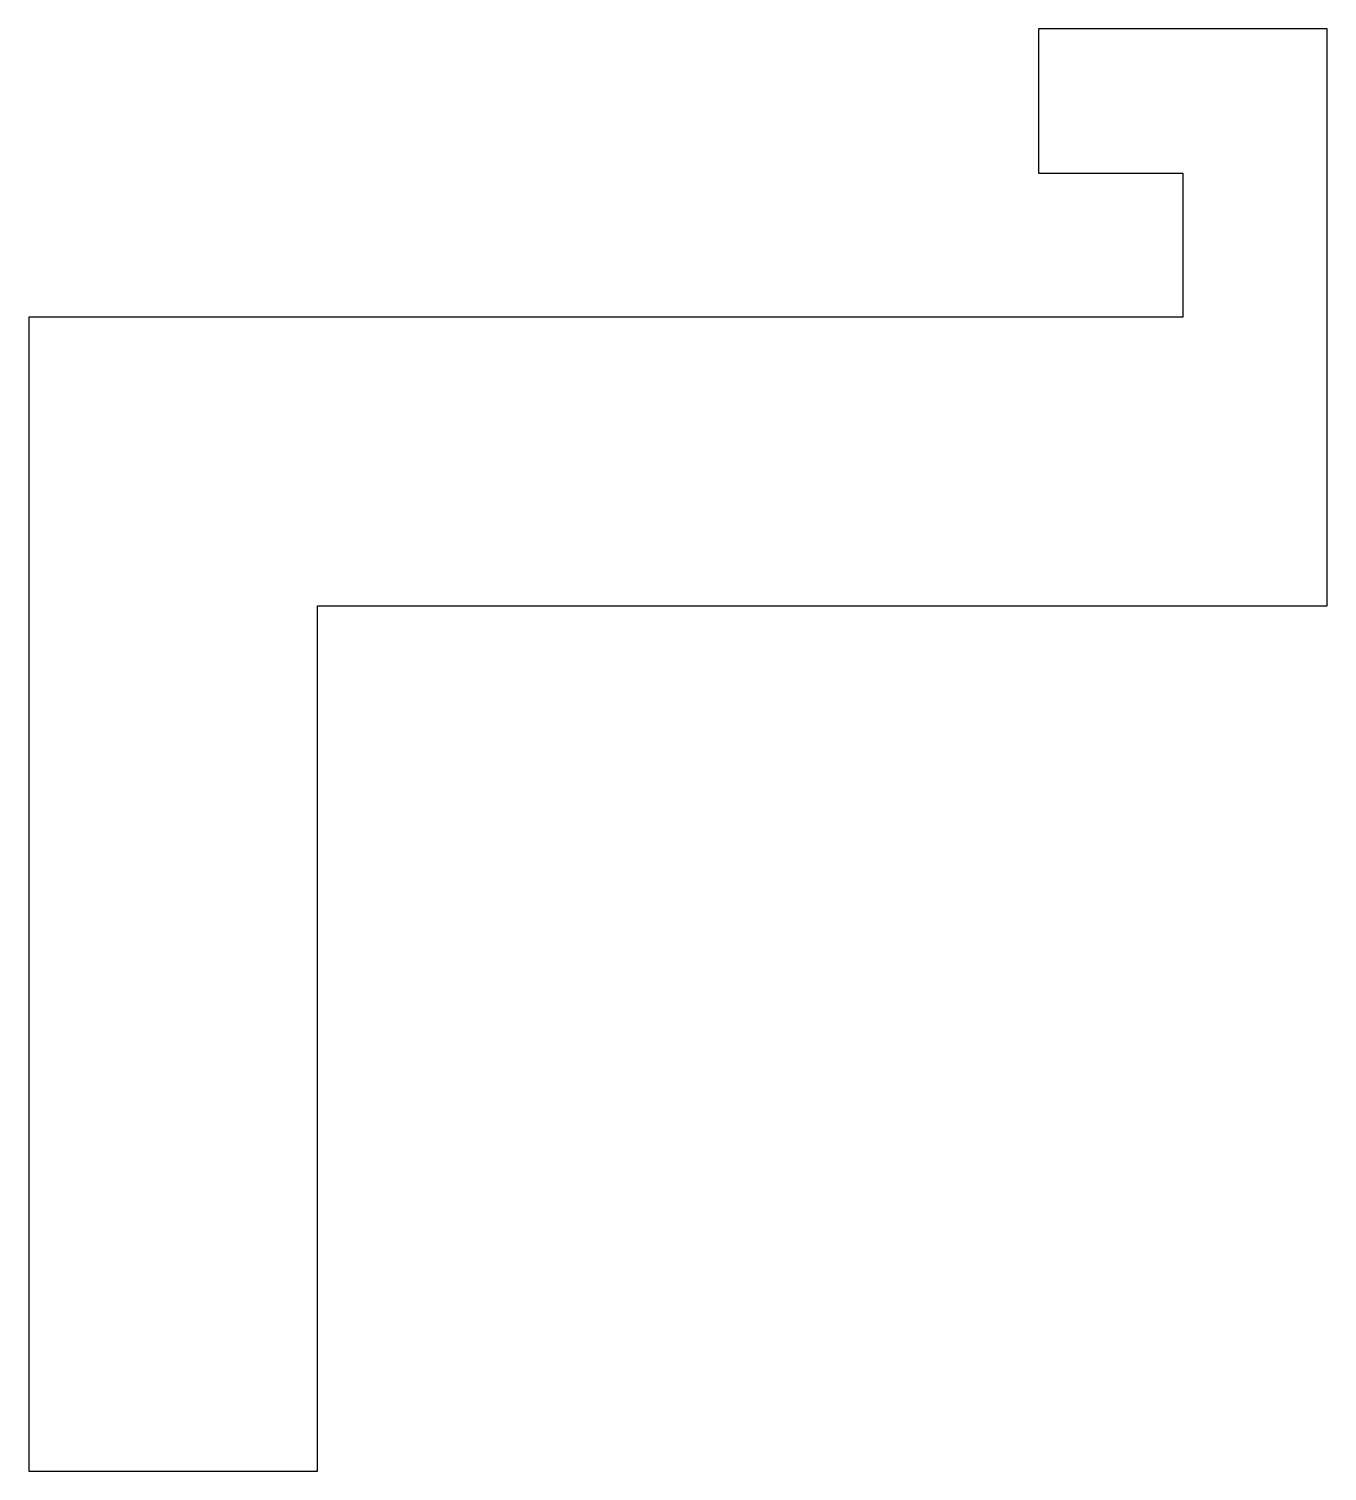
# Model space of a CAD drawing. Extents: x 0 to 36, y 0 to 40.
import ezdxf

# ---------------------------------------------------------------- set-up
doc = ezdxf.new("R2010")
doc.units = 0
doc.layers.add('Layer_1', color=7, linetype='CONTINUOUS')

msp = doc.modelspace()

# ---------------------------------------------------------------- linework, layer by layer
at = {"layer": 'Layer_1', "color": 7}
for p, q in [((28.000328, 40.000067), (28.000328, 36.00031)), ((35.999841, 40.000067), (28.000328, 40.000067)), ((35.999841, 24.000006), (35.999841, 40.000067)), ((28.000328, 36.00031), (32.000084, 36.00031)), ((32.000084, 36.00031), (32.000084, 32.000027)), ((17.698632, 32.000027), (-0.000029, 32.000027)), ((-0.000029, 32.000027), (-0.000029, -0.000083)), ((32.000084, 32.000027), (17.698632, 32.000027)), ((8, -0.000083), (8, 24.000006)), ((8, 24.000006), (17.698632, 24.000006)), ((17.698632, 24.000006), (35.999841, 24.000006)), ((-0.000029, -0.000083), (8, -0.000083))]:
    msp.add_line(p, q, dxfattribs=at)

doc.saveas('drawing.dxf')
